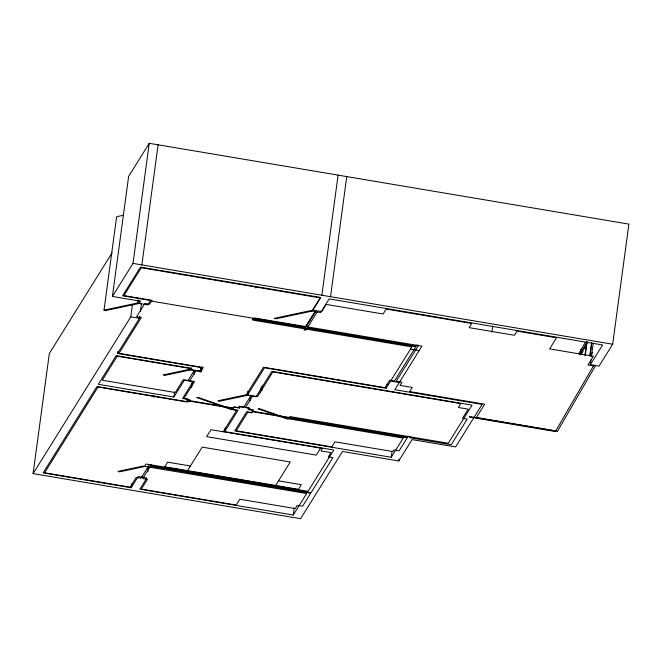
<?xml version="1.0" encoding="UTF-8"?>
<svg xmlns="http://www.w3.org/2000/svg" width="662" height="662" viewBox="0 0 662 662"><rect width="100%" height="100%" fill="white"/><g stroke="black" fill="none" stroke-linecap="round" stroke-linejoin="round"><path stroke-width="0.99" d="M234.083 407.171L239.404 408.065L240.389 406.493L249.061 407.949L248.076 409.53L252.95 410.349L251.585 412.55L246.711 411.731L234.77 430.896L391.25 457.26L403.191 438.095L288.466 418.765L259.438 408.702L258.271 408.95L287.3 419.013L288.466 418.765L289.832 416.563L448.306 443.267L472.072 405.136L271.842 371.399L256.02 396.786L245.908 394.825L217.881 400.791L219.321 401.288L247.348 395.33L264.535 367.741L386.145 388.23L411.88 346.913L252.702 320.094L254.067 317.892L421.926 346.176L394.809 389.686L482.11 404.399L455.613 446.924L412.054 439.593L398.747 460.951L342.469 451.476L300.589 518.694L33.1 473.62L49.336 353.516L112.093 252.81M104.008 310.114L137.704 302.948L139.136 303.453L140.543 301.202L112.408 296.46L128.643 176.357L149.231 143.306L628.9 224.128L612.664 344.232L598.986 366.177L590.314 364.721L602.619 344.968L329.155 298.893L320.615 312.596L310.511 310.635L274.267 318.339L275.706 318.836L311.943 311.132L320.482 297.428L140.493 267.1L122.635 295.748L150.58 300.457L147.808 304.909L139.136 303.453L105.448 310.61L104.008 310.114L116.636 216.706L123.571 215.224M225.279 427.561L224.724 431.632L333.805 450.011L308.062 491.32L145.988 464.012L144.39 466.578L119.474 471.874L118.035 471.377L142.951 466.081L306.688 493.521L293.291 515.028L139.889 489.185L146.873 477.964L138.201 476.499L131.217 487.72L43.146 472.883L96.966 386.5L188.538 401.925L189.911 399.732L182.555 398.491L193.023 381.684L184.35 380.228L173.883 397.026L98.34 384.299L116.189 355.651L191.732 368.378L190.821 369.851L164.772 375.395L163.332 374.891L189.382 369.355L199.494 371.316L201.778 367.642L117.563 353.45L117.836 351.414M112.408 296.46L132.996 263.41L149.231 143.306M33.1 473.62L130.778 316.866L132.425 304.652M141.858 264.908L158.102 144.804M137.704 302.948L138.11 299.903M139.136 303.453L139.55 300.399M117.563 353.45L139.45 318.331L139.723 316.295M140.41 311.206L141.511 303.064M131.217 487.72L131.763 483.649M153.75 397.365L154.023 395.33M147.7 471.857L148.387 466.768M173.883 397.026L174.569 391.937M190.821 369.851L191.095 367.815M191.558 387.518L192.385 381.411M193.991 374.56L194.537 370.488M200.214 372.185L200.768 368.122M201.38 371.936L202.067 366.864M232.983 407.337L232.71 409.373L231.551 409.621L196.788 397.572L197.946 397.324L232.71 409.373L238.039 410.266L224.724 431.632M239.404 408.065L239.685 406.029M247.348 395.33L247.894 391.259M250.029 400.824L250.716 395.735M260.472 392.707L261.291 386.616M261.912 390.431L262.599 385.35M321.856 295.235L338.092 175.132M293.291 515.028L294.251 507.903M330.528 296.692L346.764 176.589M386.145 388.23L386.691 384.159M391.25 457.26L392.078 451.153M398.747 460.951L399.02 458.915M491.883 332.134L492.71 326.027M580.169 354.584L581.203 349.023L580.533 354.005M584.935 355.544L586.822 341.592M585.299 354.964L587.053 342.006M589.842 355.511L591.588 342.552M590.065 355.924L591.82 342.966M590.314 364.721L591.001 359.632M591.414 356.578L593.202 343.346M578.662 353.814L585.39 342.213M579.738 354.691L586.979 342.204M580.375 354.799L587.103 343.206M581.956 353.111L582.999 351.323M584.546 348.651L586.102 345.969M590.33 355.966L592.399 352.399M255.648 287.97L256.633 286.389M187.528 470.624L202.175 447.123L290.279 461.968L275.632 485.469M223.276 431.74L236.582 410.374L232.536 409.695L234.307 406.857L238.353 407.544L238.99 406.518L243.715 407.312L251.022 395.578L246.305 394.784L263.484 367.211L385.085 387.7L389.777 380.17L394.502 380.964L415.901 346.623L307.011 328.278L305.803 330.222L304.065 329.933L305.281 327.98L252.379 319.067L252.652 318.629L305.554 327.541L316.138 310.552L305.422 327.069L151.548 301.136M305.422 327.069L315.749 310.486L312.96 310.023L320.482 297.941L141.263 267.746L123.893 295.616L152.037 300.349L149.629 304.214L144.904 303.419L136.62 316.717L141.345 317.512L119.011 353.351L203.226 367.534L200.818 371.399L196.101 370.604L189.762 380.774L194.487 381.569L184.003 398.383L188.049 399.062L187.305 400.262L233.562 408.057M320.557 448.166L316.229 455.108L206.676 436.647L211.004 429.704L322.518 448.464L320.971 450.954L330.992 452.642L328.369 456.846L332.903 457.608L310.983 492.785L150.646 465.767L151.325 464.666L149.595 464.376L140.94 478.262L136.223 477.468L130.157 487.191L44.594 472.776L98.026 387.03L186.287 401.9L187.032 400.7L233.289 408.495M132.996 263.41L612.664 344.232M593.491 365.871L587.939 364.936L593.359 356.239L549.617 348.866L556.527 337.769L517.022 331.116L514.432 335.27L469.143 327.64L471.733 323.486L386.169 309.063L383.091 314.003L326.242 304.421L321.823 311.512L317.876 310.85L307.292 327.839L416.175 346.185L416.861 345.084L418.591 345.374L396.232 381.254L401.917 382.214L399.939 385.392L412.269 387.469L409.712 391.573L484.683 404.209L476.392 417.507L555.774 430.879M410.481 349.164L419.154 350.628M130.778 316.866L139.45 318.331M390.597 381.08L399.269 382.545M190.408 465.998L167.594 462.15L164.706 466.784L298.446 489.317L301.334 484.683L278.52 480.835M593.831 365.275L555.526 431.301L557.272 431.591L595.577 365.565L593.831 365.275M117.248 356.181L102.262 380.236L175.298 392.541L183.308 379.682L188.033 380.476L194.363 370.306L189.646 369.512L190.284 368.486L117.248 356.181M150.365 466.205L142.678 478.552L147.403 479.346L141.337 489.077L236.152 505.048L239.776 499.231L295.277 508.59L297.321 505.313L302.617 506.207L310.71 493.223L150.365 466.205M252.76 395.868L245.453 407.602L250.17 408.396L249.533 409.422L253.579 410.109L252.834 411.301L407.486 437.359L408.181 436.233L410.109 436.564L409.414 437.681L451.227 444.732L467.207 419.087L462.49 418.293L468.183 409.157L458.352 407.494L460.793 403.588L272.893 371.928L257.477 396.662L252.76 395.868M247.762 412.26L236.218 430.788L331.803 446.891L334.972 441.811L392.98 451.583L393.981 449.97L399.087 450.83L407.204 437.797L252.553 411.739L251.808 412.939L247.762 412.26M469.648 416.588L469.375 417.027L556.262 431.665L556.535 431.227L469.648 416.588"/></g></svg>
